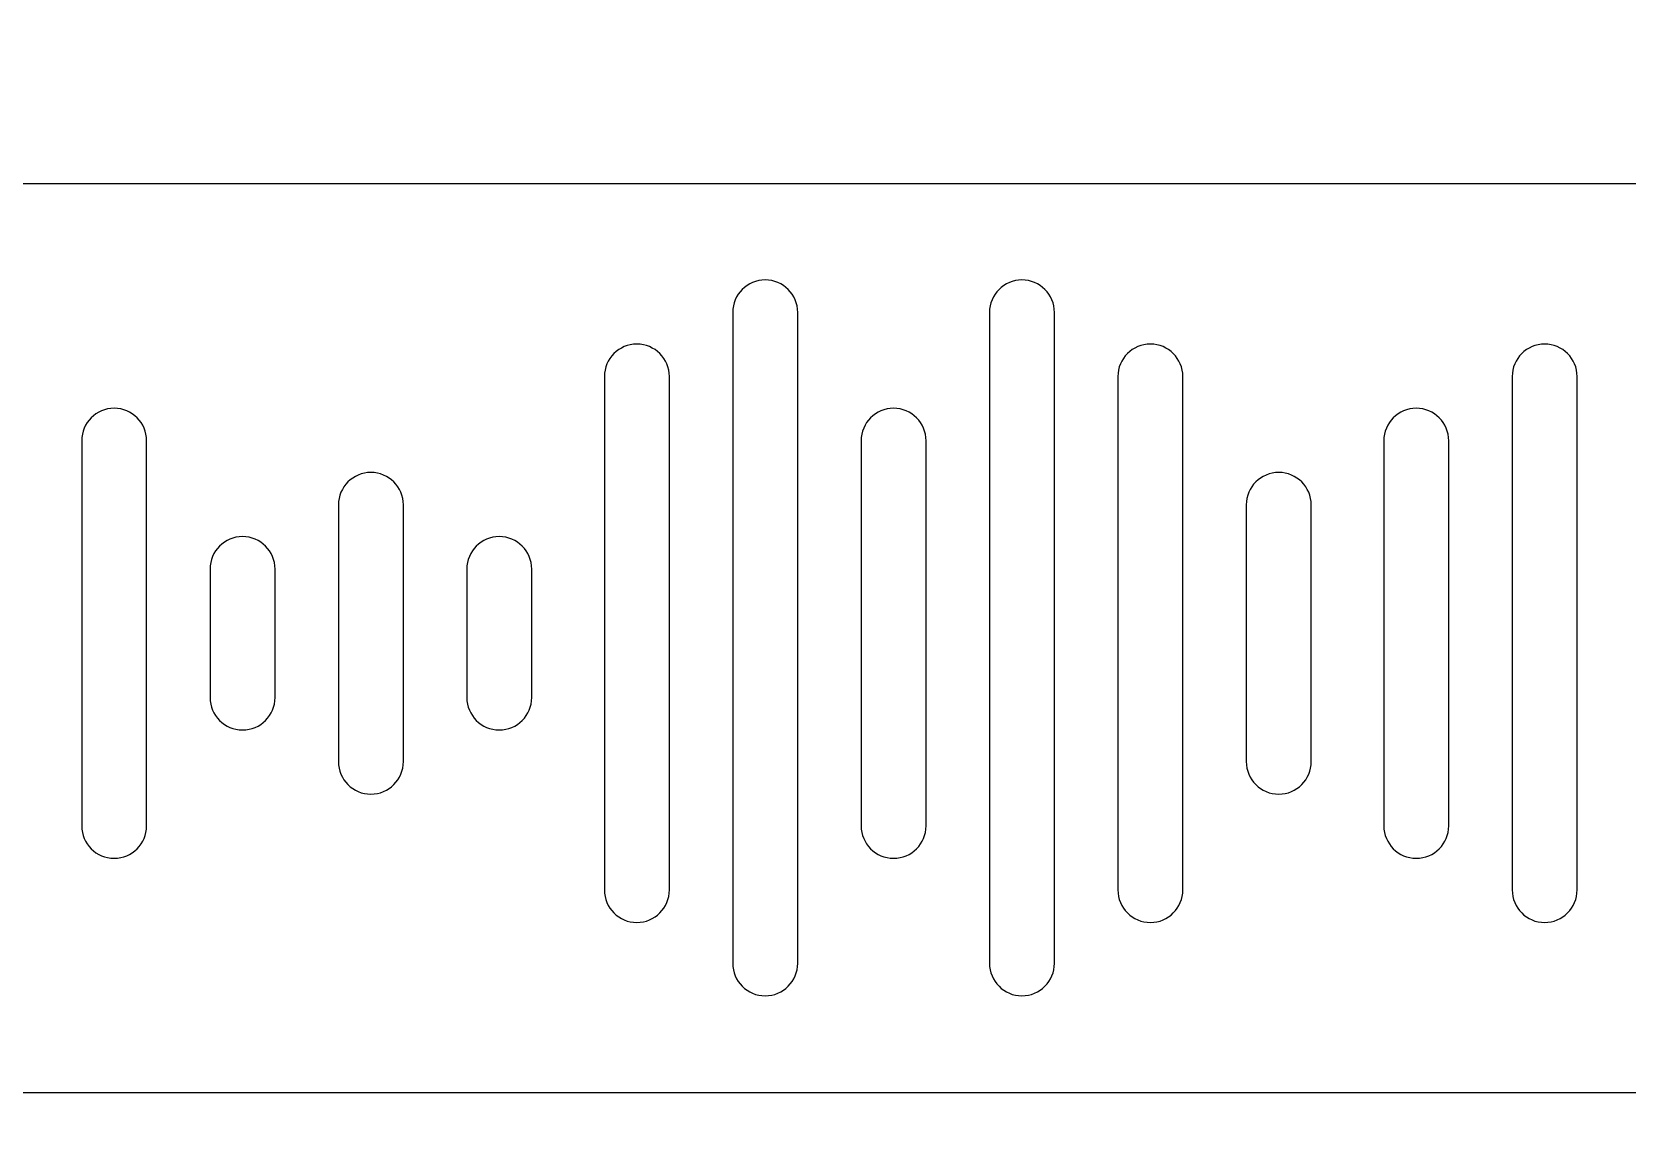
# Model space of a CAD drawing. Extents: x 171 to 677, y 195 to 402.
# Drawn here: x 264.2 to 325.6, y 359.7 to 401.6 of the extents above; entities that cross this region are included whole.
import ezdxf

# ---------------------------------------------------------------- set-up
doc = ezdxf.new("R2010")
doc.units = 0
doc.header["$MEASUREMENT"] = 0
doc.layers.add('Outlines', color=7, linetype='Continuous', lineweight=0)

msp = doc.modelspace()

# ---------------------------------------------------------------- linework, layer by layer
at = {"layer": 'Outlines', "color": 18, "lineweight": 25, "true_color": 0x000000}
for p, q in [((291.173, 390.826), (291.173, 365.779)), ((293.673, 365.779), (293.673, 390.826)), ((301.051, 390.826), (301.051, 365.779)), ((303.551, 365.779), (303.551, 390.826)), ((286.234, 388.357), (286.234, 368.601)), ((288.734, 368.601), (288.734, 388.357)), ((305.989, 388.357), (305.989, 368.601)), ((308.489, 368.601), (308.489, 388.357)), ((321.159, 388.357), (321.159, 368.601)), ((323.659, 368.601), (323.659, 388.357)), ((266.126, 385.887), (266.126, 371.071)), ((268.625, 371.071), (268.625, 385.887)), ((296.112, 385.887), (296.112, 371.071)), ((298.612, 371.071), (298.612, 385.887)), ((316.22, 385.887), (316.22, 371.071)), ((318.72, 371.071), (318.72, 385.887)), ((276.003, 383.418), (276.003, 373.54)), ((278.503, 373.54), (278.503, 383.418)), ((310.928, 383.418), (310.928, 373.54)), ((313.428, 373.54), (313.428, 383.418)), ((271.065, 380.949), (271.065, 376.01)), ((273.564, 376.01), (273.564, 380.949)), ((280.942, 380.949), (280.942, 376.01)), ((283.442, 376.01), (283.442, 380.949))]:
    msp.add_line(p, q, dxfattribs=at)
msp.add_lwpolyline([(217.482, 360.792), (217.482, 395.792), (347.482, 395.792), (347.482, 360.792)], close=True, dxfattribs=at)
for points, knots in [([(298.74, 262.708), (298.74, 262.708), (363.74, 375.292), (363.74, 375.292), (367.339, 381.524), (372.514, 386.7), (378.747, 390.299), (398.357, 401.621), (423.432, 394.902), (434.754, 375.292), (434.754, 375.292), (499.754, 262.708), (499.754, 262.708), (503.353, 256.476), (505.247, 249.405), (505.247, 242.208), (505.247, 219.565), (486.891, 201.208), (464.247, 201.208), (464.247, 201.208), (334.247, 201.208), (334.247, 201.208), (327.05, 201.208), (319.98, 203.103), (313.747, 206.701), (294.137, 218.023), (287.418, 243.098), (298.74, 262.708)], [0, 0, 0, 0, 1, 1, 1, 2, 2, 2, 3, 3, 3, 4, 4, 4, 5, 5, 5, 6, 6, 6, 7, 7, 7, 8, 8, 8, 9, 9, 9, 9]), ([(293.673, 390.826), (293.673, 391.517), (293.113, 392.076), (292.423, 392.076), (291.732, 392.076), (291.173, 391.517), (291.173, 390.826)], [0, 0, 0, 0, 1, 1, 1, 2, 2, 2, 2]), ([(303.551, 390.826), (303.551, 391.517), (302.991, 392.076), (302.301, 392.076), (301.61, 392.076), (301.051, 391.517), (301.051, 390.826)], [0, 0, 0, 0, 1, 1, 1, 2, 2, 2, 2]), ([(288.734, 388.357), (288.734, 389.047), (288.174, 389.607), (287.484, 389.607), (286.793, 389.607), (286.234, 389.047), (286.234, 388.357)], [0, 0, 0, 0, 1, 1, 1, 2, 2, 2, 2]), ([(308.489, 388.357), (308.489, 389.047), (307.93, 389.607), (307.239, 389.607), (306.549, 389.607), (305.989, 389.047), (305.989, 388.357)], [0, 0, 0, 0, 1, 1, 1, 2, 2, 2, 2]), ([(323.659, 388.357), (323.659, 389.047), (323.099, 389.607), (322.409, 389.607), (321.718, 389.607), (321.159, 389.047), (321.159, 388.357)], [0, 0, 0, 0, 1, 1, 1, 2, 2, 2, 2]), ([(268.625, 385.887), (268.625, 386.578), (268.066, 387.138), (267.376, 387.138), (266.685, 387.138), (266.126, 386.578), (266.126, 385.887)], [0, 0, 0, 0, 1, 1, 1, 2, 2, 2, 2]), ([(298.612, 385.887), (298.612, 386.578), (298.052, 387.138), (297.362, 387.138), (296.671, 387.138), (296.112, 386.578), (296.112, 385.887)], [0, 0, 0, 0, 1, 1, 1, 2, 2, 2, 2]), ([(318.72, 385.887), (318.72, 386.578), (318.16, 387.138), (317.47, 387.138), (316.78, 387.138), (316.22, 386.578), (316.22, 385.887)], [0, 0, 0, 0, 1, 1, 1, 2, 2, 2, 2]), ([(278.503, 383.418), (278.503, 384.108), (277.944, 384.668), (277.253, 384.668), (276.563, 384.668), (276.003, 384.108), (276.003, 383.418)], [0, 0, 0, 0, 1, 1, 1, 2, 2, 2, 2]), ([(313.428, 383.418), (313.428, 384.108), (312.869, 384.668), (312.178, 384.668), (311.488, 384.668), (310.928, 384.108), (310.928, 383.418)], [0, 0, 0, 0, 1, 1, 1, 2, 2, 2, 2]), ([(273.564, 380.949), (273.564, 381.639), (273.005, 382.199), (272.314, 382.199), (271.624, 382.199), (271.065, 381.639), (271.065, 380.949)], [0, 0, 0, 0, 1, 1, 1, 2, 2, 2, 2]), ([(283.442, 380.949), (283.442, 381.639), (282.883, 382.199), (282.192, 382.199), (281.502, 382.199), (280.942, 381.639), (280.942, 380.949)], [0, 0, 0, 0, 1, 1, 1, 2, 2, 2, 2])]:
    msp.add_open_spline(points, degree=3, knots=knots, dxfattribs=at)
for points in [[(271.065, 376.01), (271.065, 375.319), (271.624, 374.76), (272.314, 374.76)], [(272.314, 374.76), (273.005, 374.76), (273.564, 375.319), (273.564, 376.01)], [(280.942, 376.01), (280.942, 375.319), (281.502, 374.76), (282.192, 374.76)], [(282.192, 374.76), (282.883, 374.76), (283.442, 375.319), (283.442, 376.01)], [(276.003, 373.54), (276.003, 372.85), (276.563, 372.29), (277.253, 372.29)], [(277.253, 372.29), (277.944, 372.29), (278.503, 372.85), (278.503, 373.54)], [(310.928, 373.54), (310.928, 372.85), (311.488, 372.29), (312.178, 372.29)], [(312.178, 372.29), (312.869, 372.29), (313.428, 372.85), (313.428, 373.54)], [(266.126, 371.071), (266.126, 370.38), (266.685, 369.821), (267.376, 369.821)], [(267.376, 369.821), (268.066, 369.821), (268.625, 370.38), (268.625, 371.071)], [(296.112, 371.071), (296.112, 370.38), (296.671, 369.821), (297.362, 369.821)], [(297.362, 369.821), (298.052, 369.821), (298.612, 370.38), (298.612, 371.071)], [(316.22, 371.071), (316.22, 370.38), (316.78, 369.821), (317.47, 369.821)], [(317.47, 369.821), (318.16, 369.821), (318.72, 370.38), (318.72, 371.071)], [(286.234, 368.601), (286.234, 367.911), (286.793, 367.351), (287.484, 367.351)], [(287.484, 367.351), (288.174, 367.351), (288.734, 367.911), (288.734, 368.601)], [(305.989, 368.601), (305.989, 367.911), (306.549, 367.351), (307.239, 367.351)], [(307.239, 367.351), (307.93, 367.351), (308.489, 367.911), (308.489, 368.601)], [(321.159, 368.601), (321.159, 367.911), (321.718, 367.351), (322.409, 367.351)], [(322.409, 367.351), (323.099, 367.351), (323.659, 367.911), (323.659, 368.601)], [(291.173, 365.779), (291.173, 365.089), (291.732, 364.529), (292.423, 364.529)], [(292.423, 364.529), (293.113, 364.529), (293.673, 365.089), (293.673, 365.779)], [(301.051, 365.779), (301.051, 365.089), (301.61, 364.529), (302.301, 364.529)], [(302.301, 364.529), (302.991, 364.529), (303.551, 365.089), (303.551, 365.779)]]:
    msp.add_open_spline(points, degree=3, dxfattribs=at)

doc.saveas('drawing.dxf')
